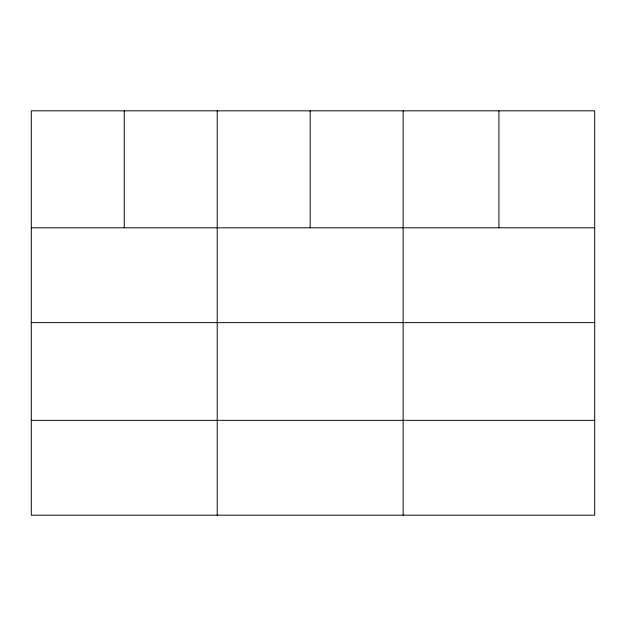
<?xml version="1.0" encoding="UTF-8"?>
<svg xmlns="http://www.w3.org/2000/svg" width="626" height="626" viewBox="0 0 626 626"><rect width="100%" height="100%" fill="white"/><g stroke="black" fill="none" stroke-linecap="round" stroke-linejoin="round"><path stroke-width="0.94" d="M594.7 322.633L594.7 110.833L31.3 110.833L31.3 515.167L594.7 515.167L594.7 322.633L31.3 322.633M31.3 227.794L594.7 227.794M31.3 420.336L594.7 420.336M498.922 110.833L498.922 227.794M403.144 110.833L403.144 515.167M310.183 110.833L310.183 227.794M217.222 110.833L217.222 515.167M124.261 110.833L124.261 227.794"/></g></svg>
